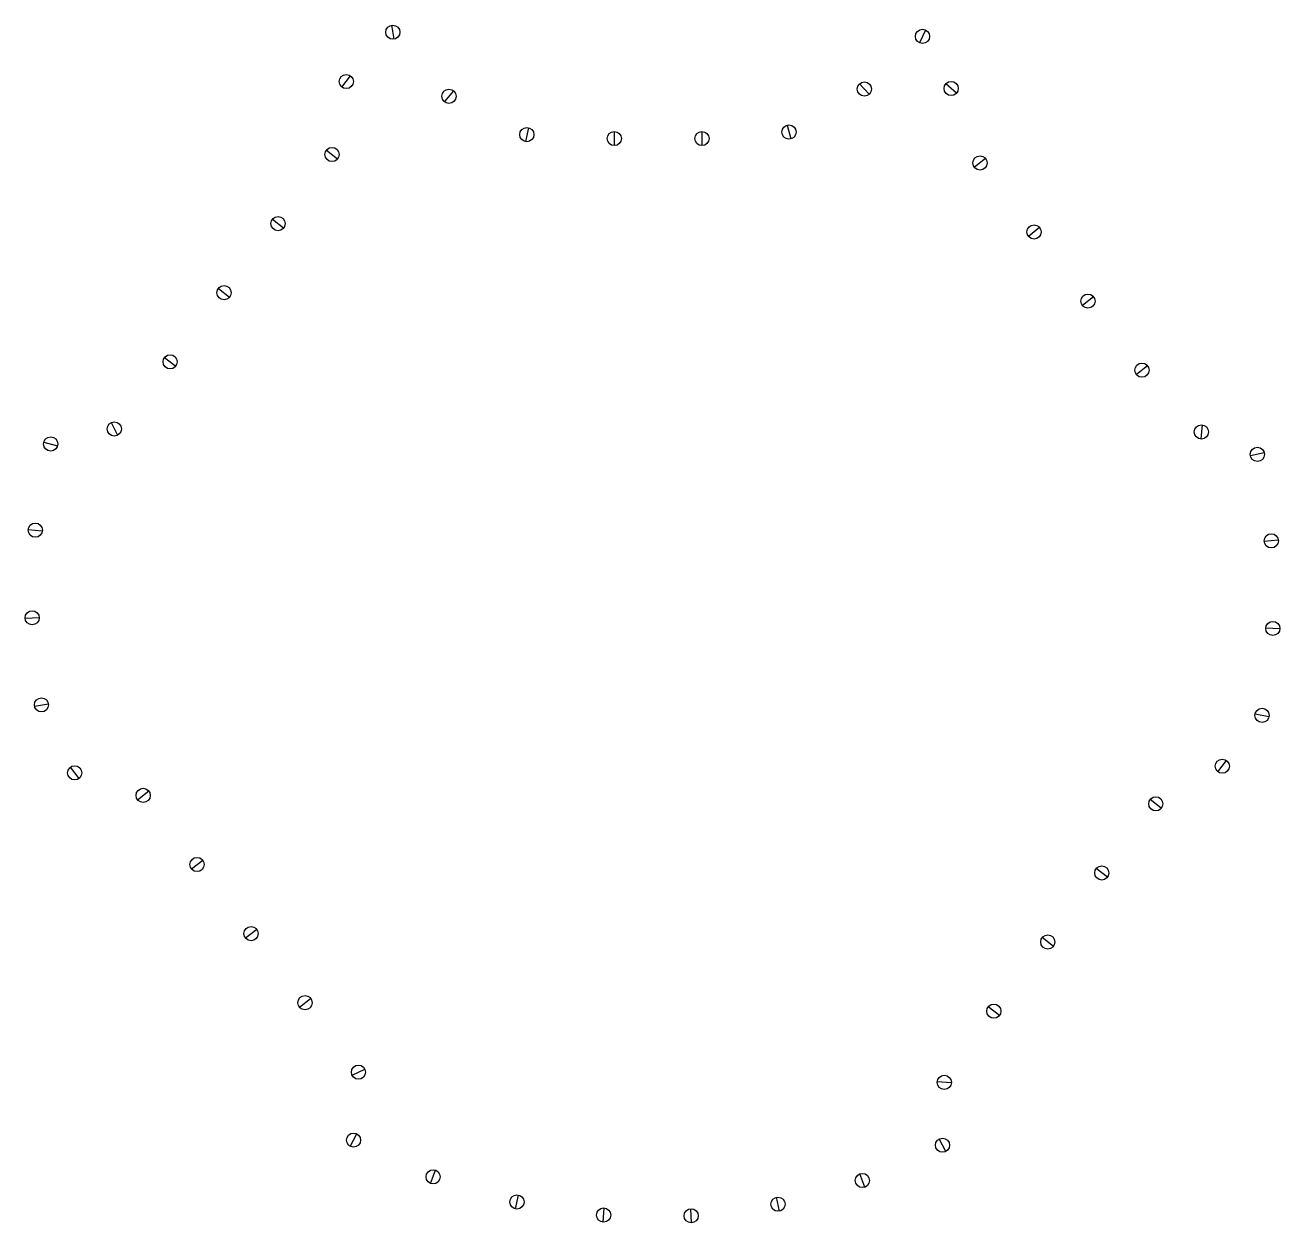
# Model space of a CAD drawing. Extents: x -88 to 88, y -88 to 80.
import ezdxf

# ---------------------------------------------------------------- set-up
doc = ezdxf.new("R2010")
doc.units = 0
doc.header["$MEASUREMENT"] = 0
doc.layers.add('MODELSKETCH_VISIBLE', color=7, linetype='CONTINUOUS')

msp = doc.modelspace()

# ---------------------------------------------------------------- linework, layer by layer
at = {"layer": 'MODELSKETCH_VISIBLE'}
for p, q in [((-36.79, 80.39), (-36.47, 78.42)), ((38.45, 79.71), (37.58, 77.91)), ((-43.81, 71.66), (-42.57, 73.24)), ((-28.06, 71.14), (-29.35, 69.62)), ((29.13, 72.11), (30.52, 70.67)), ((42.8, 70.81), (41.3, 72.12)), ((-17.53, 65.95), (-17.95, 64)), ((18.93, 66.3), (19.47, 64.37)), ((-5.42, 65.42), (-5.42, 63.42)), ((6.93, 65.42), (6.93, 63.42)), ((-45.98, 62.79), (-44.41, 61.56)), ((46.91, 61.61), (45.33, 60.37)), ((-53.59, 53.06), (-52.01, 51.83)), ((54.52, 51.87), (52.94, 50.64)), ((-61.19, 43.32), (-59.62, 42.09)), ((62.12, 42.14), (60.55, 40.91)), ((-68.8, 33.59), (-67.22, 32.36)), ((69.73, 32.4), (68.15, 31.17)), ((-76.33, 24.4), (-75.42, 22.62)), ((77.41, 24.09), (77.22, 22.1)), ((-85.81, 21.64), (-83.87, 21.15)), ((86.17, 20.16), (84.23, 19.71)), ((-88, 9.35), (-86.02, 9.14)), ((88.15, 7.84), (86.16, 7.66)), ((-88.44, -3.12), (-86.45, -3.05)), ((88.38, -4.65), (86.38, -4.54)), ((-87.13, -15.54), (-85.16, -15.19)), ((86.84, -17.04), (84.88, -16.65)), ((-80.83, -25.72), (-82.06, -24.14)), ((79.64, -24.79), (80.87, -23.21)), ((-72.6, -28.72), (-71.03, -27.49)), ((71.67, -29.91), (70.1, -28.68)), ((-65, -38.46), (-63.42, -37.23)), ((64.07, -39.65), (62.49, -38.41)), ((-57.39, -48.19), (-55.81, -46.96)), ((56.46, -49.38), (54.89, -48.15)), ((-49.79, -57.93), (-48.21, -56.7)), ((48.86, -59.11), (47.28, -57.88)), ((-42.37, -67.53), (-40.57, -66.66)), ((42.07, -68.62), (40.08, -68.47)), ((-42.64, -77.55), (-41.68, -75.8)), ((41.3, -78.27), (40.37, -76.5)), ((-31.31, -82.78), (-30.6, -80.91)), ((29.88, -83.3), (29.2, -81.42)), ((-19.35, -86.36), (-18.91, -84.41)), ((17.86, -86.68), (17.45, -84.72)), ((-7, -88.22), (-6.84, -86.23)), ((5.48, -88.33), (5.36, -86.33))]:
    msp.add_line(p, q, dxfattribs=at)
for centre in [(-36.63, 79.4), (38.01, 78.81), (-43.19, 72.45), (-28.71, 70.38), (29.83, 71.39), (42.05, 71.47), (-17.74, 64.98), (19.2, 65.34), (-5.42, 64.42), (6.93, 64.42), (-45.19, 62.18), (46.12, 60.99), (-52.8, 52.44), (53.73, 51.26), (-60.41, 42.71), (61.33, 41.52), (-68.01, 32.97), (68.94, 31.79), (-75.88, 23.51), (77.32, 23.09), (-84.84, 21.4), (85.2, 19.93), (-87.01, 9.25), (87.16, 7.75), (-87.45, -3.09), (87.38, -4.59), (-86.14, -15.36), (85.86, -16.84), (-81.45, -24.93), (80.26, -24), (-71.81, -28.11), (70.89, -29.3), (-64.21, -37.84), (63.28, -39.03), (-56.6, -47.58), (55.67, -48.76), (-49, -57.31), (48.07, -58.5), (-41.47, -67.1), (41.08, -68.54), (-42.16, -76.67), (40.83, -77.39), (-30.95, -81.84), (29.54, -82.36), (-19.13, -85.38), (17.65, -85.7), (-6.92, -87.23), (5.42, -87.33)]:
    msp.add_circle(centre, 1, dxfattribs=at)

doc.saveas('drawing.dxf')
